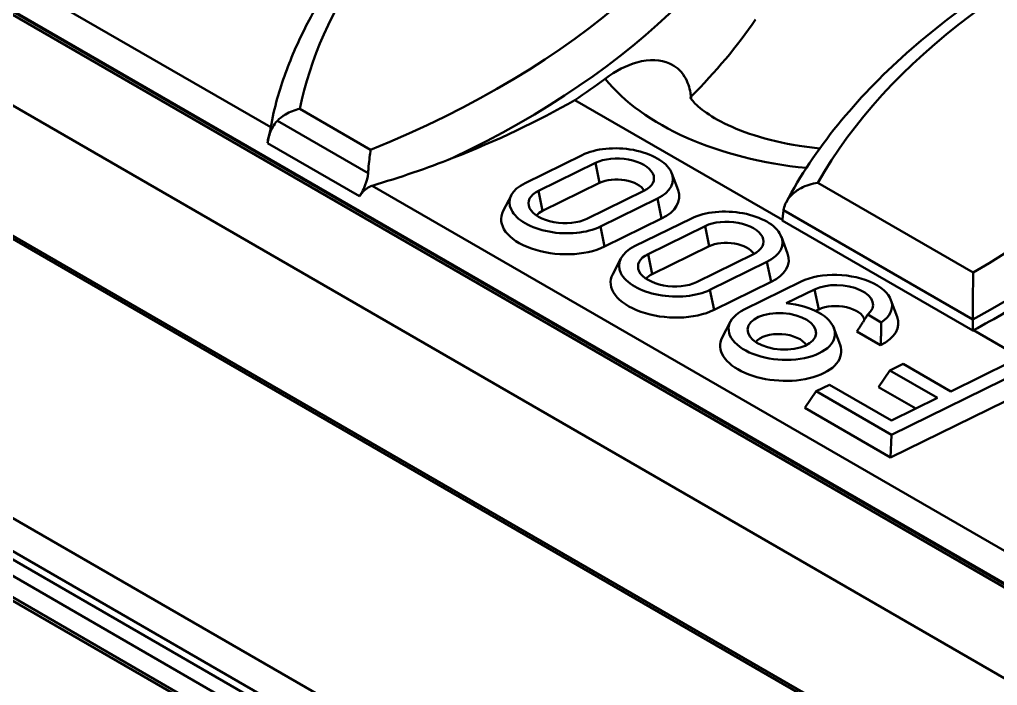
# Model space of a CAD drawing. Header units: millimetres. Extents: x 0 to 2219, y -32 to 1188.
# Drawn here: x 225.6 to 244.95, y 171.14 to 184.31 of the extents above; entities that cross this region are included whole.
import ezdxf

# ---------------------------------------------------------------- set-up
doc = ezdxf.new("R2010")
doc.units = ezdxf.units.MM
doc.header["$LTSCALE"] = 2
doc.layers.add('Sichtbar (ISO)', color=7, linetype='Continuous', lineweight=50)
doc.layers.add('Sichtbar schmal (ISO)', color=7, linetype='Continuous', lineweight=50)

msp = doc.modelspace()

# ---------------------------------------------------------------- linework, layer by layer
at = {"layer": 'Sichtbar (ISO)'}
for p, q in [((334.6797, 121.4207), (193.2583, 203.0704)), ((191.6027, 202.1623), (333.024, 120.5126)), ((190.5127, 192.9936), (331.9341, 111.344)), ((236.5907, 182.7205), (240.6978, 180.3492)), ((235.6044, 181.0795), (236.7326, 181.6331)), ((235.8699, 180.9262), (236.9981, 181.4798)), ((238.5106, 181.2668), (238.632, 180.9377)), ((237.0798, 181.0825), (235.9517, 180.5289)), ((235.3336, 180.8416), (235.1721, 180.5303)), ((237.9582, 180.9255), (236.83, 180.3719)), ((238.2237, 180.7722), (237.0955, 180.2186)), ((238.3055, 180.3748), (237.1773, 179.8213)), ((237.7728, 179.8276), (238.901, 180.3811)), ((238.0383, 179.6743), (239.1665, 180.2279)), ((240.6961, 180.3353), (244.4642, 178.1598)), ((240.679, 180.0148), (240.8004, 179.6858)), ((239.2483, 179.8305), (238.1201, 179.2769)), ((240.1267, 179.6735), (238.9985, 179.1199)), ((237.5021, 179.5896), (237.3406, 179.2783)), ((240.3922, 179.5202), (239.264, 178.9666)), ((240.474, 179.1229), (239.3458, 178.5693)), ((239.9413, 178.5756), (241.0695, 179.1292)), ((241.335, 178.9759), (240.7757, 178.7014)), ((242.8475, 178.7629), (242.9689, 178.4338)), ((241.4168, 178.5785), (241.3566, 178.549)), ((242.6562, 178.3228), (242.3866, 178.4784)), ((239.6705, 178.3377), (239.509, 178.0263)), ((241.7193, 178.2093), (241.8407, 177.8802)), ((242.6424, 177.8709), (242.171, 178.1431)), ((244.4787, 178.1663), (249.5275, 175.2514)), ((242.8243, 177.3722), (243.0891, 177.5021)), ((243.0891, 177.5021), (244.0319, 176.9578)), ((244.0319, 176.9578), (245.2071, 177.5344)), ((242.5975, 177.0433), (242.8243, 177.3722)), ((243.7671, 176.8278), (242.8243, 177.3722)), ((245.4726, 177.3811), (242.8574, 176.0979)), ((241.1395, 176.63), (241.3663, 176.9588)), ((241.3663, 176.9588), (241.631, 177.0888)), ((242.8574, 176.0979), (241.3663, 176.9588)), ((241.631, 177.0888), (242.8567, 176.3811)), ((243.3366, 176.6166), (242.5975, 177.0433)), ((245.657, 177.0341), (242.8365, 175.6502)), ((242.8567, 176.3811), (243.7671, 176.8278)), ((242.8365, 175.6502), (241.1395, 176.63)), ((242.8365, 175.6502), (242.8574, 176.0979))]:
    msp.add_line(p, q, dxfattribs=at)
for centre, major_axis, ratio, start_param, end_param in [((221.4871, 188.5772), (20.085, 0), 0.5773503, 5.7603809, 5.9067594), ((221.4871, 190.2102), (-19.91, 0), 0.5773503, 2.4319449, 2.4795898), ((244.955, 180.6863), (14.4429, -0.9977), 0.5927913, 3.01575, 3.08309), ((221.5795, 190.3479), (-19.8904, 1.2044), 0.5326124, 2.2885218, 2.4576227), ((242.0889, 182.812), (-3.2, 0), 0.5773503, 0.0134486, 0.0350437), ((237.4781, 181.2026), (1.0523, -0.0659), 0.5325114, 5.5325462, 8.6741389), ((227.549, 186.2966), (12.2611, 1.1612), 0.4991551, 5.0870374, 5.2356119), ((237.4781, 181.2026), (0.6776, -0.0425), 0.5325114, 5.5325462, 8.6741389), ((237.457, 180.8647), (0.5323, -0.0334), 0.5325114, 0.3424761, 2.3909536), ((236.3499, 180.6491), (-1.0523, 0.0659), 0.5325114, 5.5325462, 8.6741389), ((236.3499, 180.6491), (-0.6776, 0.0425), 0.5325114, 5.5325462, 8.6741389), ((237.457, 180.8647), (1.1977, -0.075), 0.5325114, 5.5325462, 6.5142204), ((236.3288, 180.3112), (-1.1977, 0.075), 0.5325114, 6.0521502, 8.6741389), ((236.3288, 180.3112), (-0.5323, 0.0334), 0.5325114, 5.5325462, 5.9407092), ((239.6466, 179.9507), (1.0523, -0.0659), 0.5325114, 5.5325462, 8.6741389), ((239.6466, 179.9507), (0.6776, -0.0425), 0.5325114, 5.5325462, 8.6741389), ((238.5184, 179.3971), (-1.0523, 0.0659), 0.5325114, 5.5325462, 8.6741389), ((239.6254, 179.6128), (0.5323, -0.0334), 0.5325114, 0.3424761, 2.3909536), ((238.5184, 179.3971), (-0.6776, 0.0425), 0.5325114, 5.5325462, 8.6741389), ((239.6254, 179.6128), (1.1977, -0.075), 0.5325114, 5.5325462, 6.5142204), ((238.4972, 179.0592), (-1.1977, 0.075), 0.5325114, 6.0521502, 8.6741389), ((238.4972, 179.0592), (-0.5323, 0.0334), 0.5325114, 5.5325462, 5.9407092), ((241.8151, 178.6987), (1.0523, -0.0659), 0.5325114, 5.6710639, 8.6741389), ((241.8151, 178.6987), (0.6776, -0.0425), 0.5325114, 5.748665, 8.6741389), ((240.6869, 178.1451), (1.0523, -0.0659), 0.5325114, 2.3909536, 7.8029094), ((241.7939, 178.3608), (0.5323, -0.0334), 0.5325114, 0.1620912, 2.3909536), ((230.9152, 186.5814), (-19.91, 0), 0.5773503, 2.3202514, 2.3649925), ((241.7939, 178.3608), (1.1977, -0.075), 0.5325114, 5.5325462, 6.5142204), ((240.6657, 177.8072), (0.5323, -0.0334), 0.5325114, 0.3424761, 2.7991165), ((231.0077, 186.5829), (-19.905, 1.2053), 0.5326124, 2.3449288, 2.3459169), ((240.6657, 177.8072), (1.1977, -0.075), 0.5325114, 2.9105576, 6.5142204)]:
    msp.add_ellipse(centre, major_axis=major_axis, ratio=ratio, start_param=start_param, end_param=end_param, dxfattribs=at)
msp.add_ellipse((240.6869, 178.1451), major_axis=(-0.6776, 0.0425), ratio=0.5325114, dxfattribs=at)
for points, knots in [([(248.9575, 187.0164), (248.1938, 186.7277), (247.4632, 186.4079), (246.082, 185.7109), (245.4313, 185.3339), (244.2218, 184.5282), (243.663, 184.0995), (242.6485, 183.1969), (242.1927, 182.7228), (241.3944, 181.7363), (241.0517, 181.2238), (240.7705, 180.6963)], [2.93590568, 2.93590568, 2.93590568, 2.93590568, 3.07440121, 3.07440121, 3.21289674, 3.21289674, 3.35139227, 3.35139227, 3.48988779, 3.48988779, 3.62838332, 3.62838332, 3.62838332, 3.62838332]), ([(231.8732, 185.1985), (231.7663, 185.0424), (231.6649, 184.8846), (231.4735, 184.566), (231.3835, 184.4052), (231.2149, 184.0808), (231.1365, 183.9173), (230.9913, 183.5878), (230.9247, 183.4218), (230.8035, 183.0877), (230.7489, 182.9196), (230.7005, 182.7507)], [3.55064445, 3.55064445, 3.55064445, 3.55064445, 3.59310308, 3.59310308, 3.63556171, 3.63556171, 3.67802034, 3.67802034, 3.72047897, 3.72047897, 3.7629376, 3.7629376, 3.7629376, 3.7629376]), ([(238.8892, 182.7872), (238.8863, 182.8129), (238.8828, 182.8379), (238.8606, 182.9683), (238.827, 183.0809), (238.683, 183.3127), (238.5762, 183.3946), (238.2926, 183.5209), (238.0717, 183.5368), (237.6173, 183.4101), (237.4052, 183.3027), (237.1914, 183.1443)], [-1.78326887, -1.78326887, -1.78326887, -1.78326887, -1.74722855, -1.74722855, -1.59078595, -1.59078595, -1.39715485, -1.39715485, -1.09852638, -1.09852638, -0.86238802, -0.86238802, -0.86238802, -0.86238802]), ([(238.8771, 182.7695), (238.8771, 182.7695), (238.8794, 182.7649), (238.9034, 182.7274), (238.9592, 182.6545), (239.1681, 182.4819), (239.3058, 182.3881), (239.6636, 182.1996), (239.8868, 182.1052), (240.4096, 181.9371), (240.7131, 181.8653), (241.1666, 181.7955), (241.302, 181.7788), (241.4392, 181.7661)], [4.1990628, 4.1990628, 4.1990628, 4.1990628, 4.2812629, 4.2812629, 4.5368623, 4.5368623, 4.7581064, 4.7581064, 4.9897186, 4.9897186, 5.2370856, 5.2370856, 5.3390577, 5.3390577, 5.3390577, 5.3390577]), ([(230.704, 182.3137), (230.7509, 182.3599), (230.8043, 182.4009), (230.906, 182.4621), (230.9523, 182.4848), (231.0477, 182.5222), (231.0968, 182.5367), (231.1467, 182.5468), (231.1475, 182.547), (231.1482, 182.5471)], [0.37004796, 0.37004796, 0.37004796, 0.37004796, 0.42048226, 0.42048226, 0.4590929, 0.4590929, 0.49811289, 0.49811289, 0.49872151, 0.49872151, 0.49872151, 0.49872151]), ([(230.5052, 181.8709), (230.5207, 181.9589), (230.545, 182.0499), (230.5976, 182.1673), (230.6232, 182.2134), (230.6644, 182.2705), (230.6841, 182.2937), (230.704, 182.3137)], [-1.2851344, -1.2851344, -1.2851344, -1.2851344, -1.22132322, -1.22132322, -1.18839654, -1.18839654, -1.16833831, -1.16833831, -1.16833831, -1.16833831]), ([(230.5713, 182.1829), (230.5708, 182.1801), (230.5703, 182.1772), (230.5694, 182.1719), (230.569, 182.1695), (230.5682, 182.1655), (230.5679, 182.1639), (230.5674, 182.1609), (230.5671, 182.1594), (230.5664, 182.1559), (230.5661, 182.154), (230.5648, 182.1477), (230.564, 182.1432), (230.5566, 182.1071), (230.5482, 182.0711), (230.5315, 181.9998), (230.5238, 181.967), (230.5125, 181.9121), (230.5087, 181.8917), (230.5052, 181.8709)], [-0.37723627, -0.37723627, -0.37723627, -0.37723627, -0.37317926, -0.37317926, -0.3699298, -0.3699298, -0.36785471, -0.36785471, -0.3659181, -0.3659181, -0.36339902, -0.36339902, -0.35792657, -0.35792657, -0.31960397, -0.31960397, -0.29070642, -0.29070642, -0.27414611, -0.27414611, -0.27414611, -0.27414611]), ([(232.548, 181.739), (232.5479, 181.7384), (232.5479, 181.7379), (232.5412, 181.6941), (232.5345, 181.644), (232.5215, 181.5345), (232.5151, 181.4752), (232.505, 181.3689), (232.5011, 181.3243), (232.4974, 181.2783)], [-0.00071469, -0.00071469, -0.00071469, -0.00071469, 0, 0, 0.05614574, 0.05614574, 0.11035606, 0.11035606, 0.14665166, 0.14665166, 0.14665166, 0.14665166]), ([(232.4974, 181.2783), (232.4904, 181.2007), (232.4692, 181.1142), (232.4238, 180.9933), (232.3997, 180.9421), (232.3731, 180.8918)], [-0.145340412, -0.145340412, -0.145340412, -0.145340412, -0.087004822, -0.087004822, -0.047839894, -0.047839894, -0.047839894, -0.047839894]), ([(232.3745, 180.8813), (232.3885, 180.8988), (232.4033, 180.9154), (232.452, 180.963), (232.4882, 180.9891), (232.5316, 181.0095), (232.5359, 181.0115), (232.5422, 181.0141), (232.5441, 181.0149), (232.5474, 181.0162), (232.5487, 181.0167), (232.5513, 181.0177), (232.5526, 181.0182), (232.5555, 181.0193), (232.5572, 181.0199), (232.5631, 181.022), (232.5673, 181.0234), (232.5728, 181.0251), (232.5741, 181.0255), (232.5754, 181.0259)], [-0.453405151, -0.453405151, -0.453405151, -0.453405151, -0.436171072, -0.436171072, -0.400003943, -0.400003943, -0.39595637, -0.39595637, -0.394235397, -0.394235397, -0.392989709, -0.392989709, -0.391854526, -0.391854526, -0.390337616, -0.390337616, -0.386491703, -0.386491703, -0.385361375, -0.385361375, -0.385361375, -0.385361375]), ([(240.721, 180.5437), (240.7259, 180.5848), (240.7377, 180.626), (240.7822, 180.7251), (240.8213, 180.7804), (240.9257, 180.8882), (240.9931, 180.9378), (241.1178, 181.0054), (241.1715, 181.0284), (241.2828, 181.0649), (241.3403, 181.0782), (241.3987, 181.0864), (241.3996, 181.0865), (241.4004, 181.0867)], [0.26980358, 0.26980358, 0.26980358, 0.26980358, 0.30749107, 0.30749107, 0.36207064, 0.36207064, 0.42520494, 0.42520494, 0.46880927, 0.46880927, 0.5131928, 0.5131928, 0.51383547, 0.51383547, 0.51383547, 0.51383547]), ([(232.3731, 180.8918), (232.3729, 180.8914), (232.3727, 180.8911), (232.3595, 180.867), (232.3445, 180.8426), (232.3285, 180.8183)], [1.240725162, 1.240725162, 1.240725162, 1.240725162, 1.241037678, 1.241037678, 1.261269776, 1.261269776, 1.261269776, 1.261269776]), ([(244.4735, 179.3124), (244.4735, 179.3118), (244.4735, 179.3112), (244.4733, 179.2598), (244.4728, 179.2007), (244.4715, 179.0727), (244.4707, 179.0036), (244.4689, 178.8528), (244.4679, 178.77), (244.4663, 178.6205), (244.4657, 178.5551), (244.465, 178.4535), (244.4648, 178.4167), (244.4647, 178.3822)], [-0.0007719, -0.0007719, -0.0007719, -0.0007719, 0, 0, 0.06578672, 0.06578672, 0.12833467, 0.12833467, 0.1930043, 0.1930043, 0.24208683, 0.24208683, 0.2720057, 0.2720057, 0.2720057, 0.2720057])]:
    msp.add_open_spline(points, degree=3, knots=knots, dxfattribs=at)
for points, degree in [([(232.3285, 180.8183), (232.343, 180.8399), (232.3583, 180.8611), (232.3745, 180.8813)], 3), ([(240.6961, 180.3353), (240.7085, 180.4395), (240.721, 180.5437)], 2), ([(242.171, 178.1431), (242.2721, 178.2897), (242.3866, 178.4784)], 2), ([(242.6424, 177.8709), (242.6536, 178.1103), (242.6562, 178.3228)], 2), ([(244.4647, 178.3822), (244.4645, 178.2711), (244.4642, 178.1598)], 2)]:
    msp.add_open_spline(points, degree=degree, dxfattribs=at)
at = {"layer": 'Sichtbar schmal (ISO)'}
for p, q in [((193.1583, 203.0605), (334.5797, 121.4108)), ((191.037, 199.8496), (332.4583, 118.2)), ((332.4656, 118.2558), (191.0443, 199.9054)), ((191.037, 194.3239), (332.4583, 112.6743)), ((332.0341, 112.1027), (190.6127, 193.7524)), ((190.7542, 193.834), (332.1755, 112.1844)), ((190.4713, 193.5074), (331.8927, 111.8578)), ((331.8927, 111.4355), (190.4713, 193.0852)), ((216.0566, 189.9159), (259.2075, 165.0028)), ((230.5713, 182.1829), (224.9343, 185.4375)), ((231.1482, 182.5471), (232.548, 181.739)), ((230.704, 182.3137), (232.4974, 181.2783)), ((230.5052, 181.8709), (232.3285, 180.8183)), ((237.0798, 181.0825), (236.9981, 181.4798)), ((259.8009, 165.3072), (232.5754, 181.0259)), ((241.4004, 181.0867), (244.4735, 179.3124)), ((235.9517, 180.5289), (235.8699, 180.9262)), ((238.3055, 180.3748), (238.2237, 180.7722)), ((244.4647, 178.3822), (240.721, 180.5437)), ((237.1773, 179.8213), (237.0955, 180.2186)), ((239.2483, 179.8305), (239.1665, 180.2279)), ((238.1201, 179.2769), (238.0383, 179.6743)), ((240.474, 179.1229), (240.3922, 179.5202)), ((239.3458, 178.5693), (239.264, 178.9666)), ((241.4168, 178.5785), (241.335, 178.9759))]:
    msp.add_line(p, q, dxfattribs=at)
for centre, major_axis, ratio, start_param, end_param in [((221.4871, 190.8634), (19.2902, 0), 0.5773503, 5.3230334, 6.0913587), ((221.4871, 190.4162), (19.8879, 0), 0.5773503, 5.4044233, 6.1083528), ((259.7365, 177.6275), (-19.2902, 0), 0.5773503, 5.2921002, 5.9673629), ((230.9152, 187.2346), (19.2902, 0), 0.5773503, 5.491801, 6.2270729), ((230.9152, 186.7874), (19.8879, 0), 0.5773503, 5.461919, 6.2270729), ((250.3084, 181.2563), (-19.2902, 0), 0.5773503, 5.8978026, 6.1670239), ((242.0889, 184.445), (5.3909, 0), 0.5773503, 3.5727553, 4.5417152), ((232.0539, 181.0559), (-0.2122, 0.5612), 0.4472624, 4.2330797, 4.2524142)]:
    msp.add_ellipse(centre, major_axis=major_axis, ratio=ratio, start_param=start_param, end_param=end_param, dxfattribs=at)

doc.saveas('drawing.dxf')
